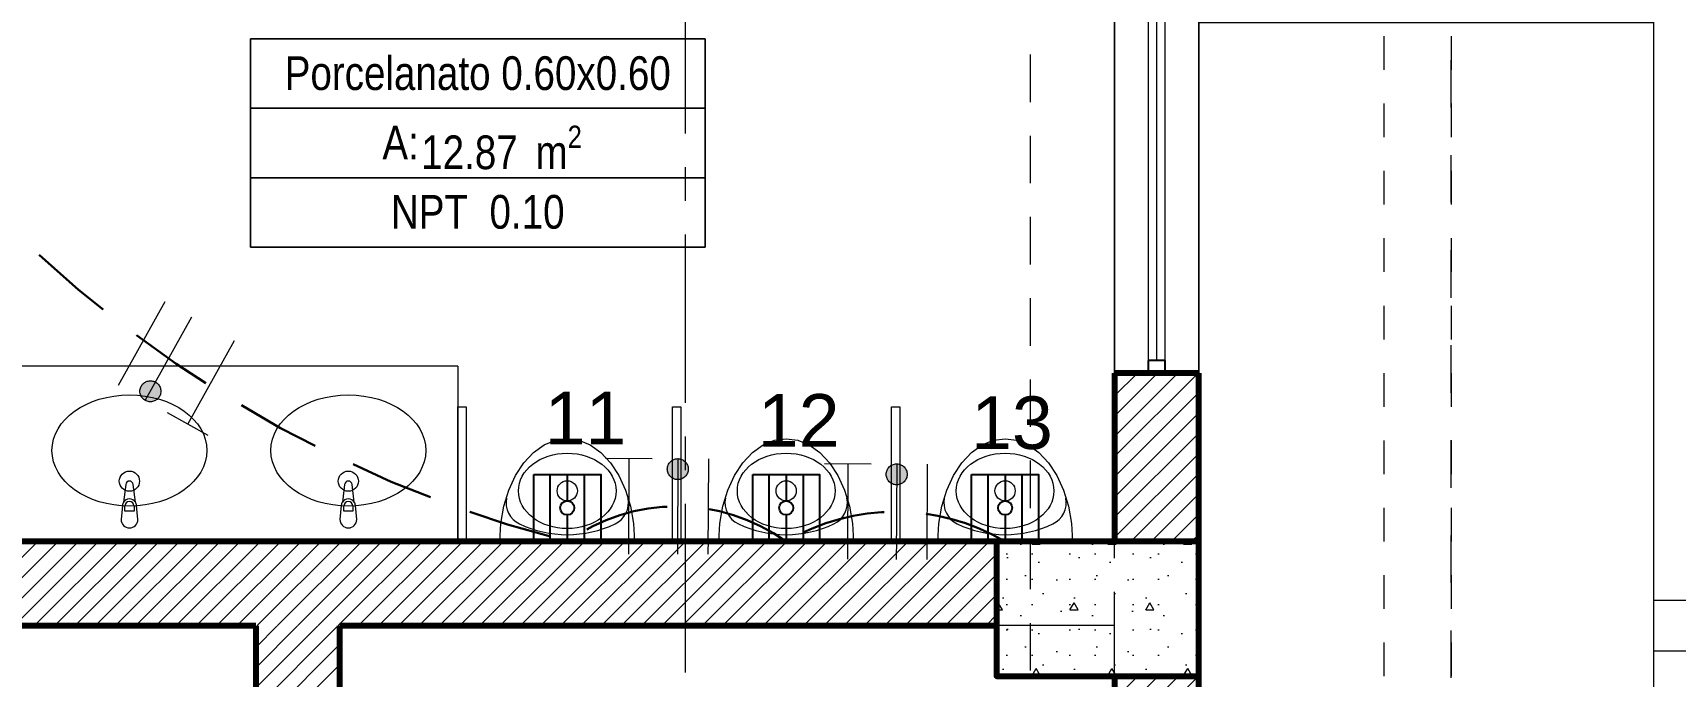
# Model space of a CAD drawing. Header units: inches. Extents: x -19 to 5698, y -728 to 92.
# Drawn here: x 48.108 to 52.985, y 11.3 to 13.21 of the extents above; entities that cross this region are included whole.
import ezdxf

# ---------------------------------------------------------------- set-up
doc = ezdxf.new("R2010")
doc.units = ezdxf.units.IN
doc.header["$MEASUREMENT"] = 0
doc.set_wipeout_variables(frame=1)
for name, pattern in [('HIDDEN', [0.375, 0.25, -0.125]), ('Hidden Line', [0.195611, 0.141111, -0.0545]), ('Punto & Raya', [0.65, 0.5, -0.075, 0, -0.075]), ('Rayas', [0.282222, 0.141111, -0.141111]), ('RAYITAS', [0.375, 0.25, -0.125]), ('super', [0.125, 0.075, -0.05]), ('Wipeout_Contour', [1, 0, -1])]:
    doc.linetypes.add(name, pattern=pattern)
for name, color, linetype, lineweight in [('00 conduct tomacorr', 120, 'HIDDEN', 30), ('00 IE LUZ EMERGENCIA', 253, 'Continuous', 0), ('T-TECHO-E', 150, 'Continuous', 20), ('TOMACORRIENTE', 22, 'RAYITAS', 9)]:
    doc.layers.add(name, color=color, linetype=linetype, lineweight=lineweight)
for name, color, linetype in [('02 _ ARQ _ ALB _ Ejes Generales', 251, 'Continuous'), ('02 _ ARQ _ ZON _ Espacio.3D', 7, 'Continuous'), ('08 _ STR _ EXT _ 06 Columnas', 7, 'Continuous'), ('08 _ STR _ EXT _ 07 Losa Aligerada', 7, 'Continuous'), ('08 _ STR _ EXT _ 09 Vigas', 251, 'Continuous'), ('08 _ STR _ EXT _ 10 Vereda Exterior', 7, 'Continuous'), ('08 _ STR _ EXT _ Estacionamiento-Pavimento', 7, 'Continuous'), ('Estructura - 04 MURO', 7, 'Continuous'), ('Fluxometro E. Mingitorio', 117, 'Continuous'), ('Interior - Equipamiento', 7, 'Continuous'), ('Interior - Sanitarios', 7, 'Continuous'), ('Marcador - Secciones', 7, 'Continuous')]:
    doc.layers.add(name, color=color, linetype=linetype)
doc.styles.add('Annotative', font='arial.ttf')
doc.styles.add('Estilo_Generado_9', font='ARIALN.TTF')
pattern_1 = [(45, (0, 0), (-0.030052038, 0.030052038), [])]

# ---------------------------------------------------------------- blocks, each defined once
blk = doc.blocks.new('Flux E Mingitorio')
at = {"layer": 'Fluxometro E. Mingitorio'}
for p, q in [((-0.0382, 0), (-0.0382, 0.15)), ((0, 0.15), (0, 0.0908)), ((0.0377, 0.15), (0.0377, 0)), ((0, 0.0592), (0, 0))]:
    blk.add_line(p, q, dxfattribs=at)
blk.add_lwpolyline([(-0.075, 0.15), (0.075, 0.15), (0.075, 0), (-0.075, 0)], close=True, dxfattribs=at)
at = {"layer": 'Fluxometro E. Mingitorio', "color": 242, "true_color": 0xcd2027}
blk.add_circle((0, 0.075), 0.0158, dxfattribs=at)
blk = doc.blocks.new('a')
at = {"layer": 'TOMACORRIENTE', "ltscale": 0.05}
h = blk.add_hatch(color=4, dxfattribs=at)
edge = h.paths.add_edge_path()
edge.add_arc((0, 0.0752), 0.0211, 0, 360)
at = {"layer": 'TOMACORRIENTE', "color": 4}
for p, q in [((-0.1455, 0.0963), (-0.0515, 0.0963)), ((-0.0985, 0.0963), (-0.0985, -0.0966)), ((0, 0.0963), (0, -0.0963)), ((0.0623, -0.0963), (0.0623, 0.0963))]:
    blk.add_line(p, q, dxfattribs=at)
blk.add_circle((0, 0.0752), 0.0211, dxfattribs=at)
blk = doc.blocks.new('CABLE 3FACE')
at = {"layer": 'T-TECHO-E', "rotation": 59.94170052614085}
blk.add_blockref('a', (0, 0), dxfattribs=at)

msp = doc.modelspace()

# ---------------------------------------------------------------- hatches: boundary and pattern name
at = {"layer": '08 _ STR _ EXT _ 10 Vereda Exterior', "linetype": 'Continuous', "lineweight": 13}
h = msp.add_hatch(dxfattribs=at)
h.set_pattern_fill('RETÍCULA_100X100_0002', color=251, style=0, pattern_type=2)
h.set_pattern_definition([(360, (3.7574, 18.3027), (0, 2.53199), []), (90, (3.7574, 18.3027), (-3.6, 0), [])])
h.paths.add_polyline_path([(2.17, 3.6213), (4.2913, 1.5), (9.32, 1.5), (9.32, 6.5), (40.52, 6.5), (40.52, 1.5), (52.92, 1.5), (52.92, 19.0859), (51.57, 19.0859), (51.57, 7.2), (9.07, 7.2), (9.07, 7.85), (6.5201, 7.85, -0.414214), (6.2701, 8.1), (6.2701, 8.85, -0.414213), (6.5201, 9.1), (9.07, 9.1), (9.07, 12), (6.5201, 12, -0.414214), (6.2701, 12.25), (6.2701, 13, -0.414213), (6.5201, 13.25), (9.07, 13.25), (9.07, 16.15), (6.5201, 16.15, -0.414214), (6.2701, 16.4), (6.2701, 17.15, -0.414213), (6.5201, 17.4), (8.77, 17.4), (8.7706, 21.0499), (2.17, 21.0499)])

# ---------------------------------------------------------------- linework, layer by layer
at = {"layer": '02 _ ARQ _ ZON _ Espacio.3D', "color": 251, "linetype": 'Continuous', "lineweight": 13}
for p, q in [((50.1044, 13.1917), (48.7541, 13.1917)), ((48.7541, 13.1917), (48.7541, 12.574)), ((48.7541, 13.1917), (50.1044, 13.1917)), ((48.7541, 12.9858), (48.7541, 13.1917)), ((50.1044, 12.574), (50.1044, 13.1917)), ((50.1044, 13.1917), (50.1044, 12.9858)), ((50.1044, 12.9858), (48.7541, 12.9858)), ((48.7541, 12.9858), (50.1044, 12.9858)), ((48.7541, 12.7799), (48.7541, 12.9858)), ((50.1044, 12.9858), (50.1044, 12.7799)), ((50.1044, 12.7799), (48.7541, 12.7799)), ((48.7541, 12.7799), (50.1044, 12.7799)), ((48.7541, 12.574), (48.7541, 12.7799)), ((50.1044, 12.7799), (50.1044, 12.574)), ((48.7541, 12.574), (50.1044, 12.574)), ((50.1044, 12.574), (48.7541, 12.574))]:
    msp.add_line(p, q, dxfattribs=at)
at = {"layer": '02 _ ARQ _ ZON _ Espacio.3D', "color": 9, "linetype": 'Continuous', "lineweight": 5, "flags": 128}
for points in [[(47.42, 14.9999), (47.42, 11.7), (51.32, 11.7), (51.32, 14.9999)], [(44.57, 7.45), (48.77, 7.45), (48.77, 11.45), (47.27, 11.45), (45.7699, 11.45), (44.57, 11.45)], [(49.02, 11.45), (49.02, 7.45), (50.67, 7.45), (50.67, 7.7), (51.07, 7.7), (51.07, 8.1), (51.32, 8.1), (51.32, 11.45)]]:
    msp.add_lwpolyline(points, close=True, dxfattribs=at)
at = {"layer": '08 _ STR _ EXT _ 07 Losa Aligerada', "color": 7, "linetype": 'Rayas', "lineweight": 18, "flags": 128}
msp.add_lwpolyline([(8.17, 27.9392), (7.67, 27.9392), (7.67, 5.8), (25.2353, 5.8), (25.2353, 7.2), (30.4315, 7.2), (30.4315, 6.0005), (37.07, 6.0005), (37.07, 3.3753), (44.57, 3.3753), (44.57, 6.05), (52.32, 6.05), (52.32, 14.9999), (51.57, 14.9999), (51.57, 15.1499), (51.57, 15.7999), (51.57, 18.1001), (51.57, 18.1001), (51.57, 20.35), (46.67, 20.35), (46.67, 22.35), (46.67, 22.6), (46.67, 24.5), (46.67, 24.75), (46.67, 26.75), (51.57, 26.75), (51.57, 29.7), (51.57, 29.7), (51.57, 35.2005), (52.37, 35.2005), (52.52, 35.2005), (52.52, 41.1), (38.9553, 41.1), (38.9553, 40.8001), (34.0478, 40.8001), (34.0478, 40.5001), (23.37, 40.5001), (23.37, 43.8736), (16.2699, 43.8736), (16.2699, 39.9), (11.1201, 39.9), (11.1201, 40.95), (8.02, 40.95), (8.02, 37.7), (9.07, 37.7), (9.07, 33.9), (8.17, 33.9)], close=True, dxfattribs=at)
at = {"layer": '08 _ STR _ EXT _ 07 Losa Aligerada', "color": 7, "linetype": 'Continuous', "lineweight": 18, "flags": 128}
msp.add_lwpolyline([(9.07, 7.2), (51.57, 7.2), (51.57, 39.9), (9.07, 39.9)], dxfattribs=at)
at = {"layer": '08 _ STR _ EXT _ 09 Vigas', "color": 251, "linetype": 'Hidden Line', "lineweight": 13, "true_color": 0x636466}
msp.add_line((51.07, 7.7), (51.07, 16.9), dxfattribs=at)
at = {"layer": '08 _ STR _ EXT _ 09 Vigas', "color": 251, "linetype": 'super', "lineweight": 13, "true_color": 0x636466}
for p, q in [((52.12, 14.9999), (52.12, 6.25)), ((52.32, 14.9999), (52.32, 6.05))]:
    msp.add_line(p, q, dxfattribs=at)
at = {"layer": '08 _ STR _ EXT _ Estacionamiento-Pavimento', "color": 7, "linetype": 'Continuous', "lineweight": 18, "flags": 128}
msp.add_lwpolyline([(9.07, 40.85), (52.92, 40.85), (52.92, 1.5), (69.77, 1.5), (69.77, 46.7845), (56.22, 46.9373), (56.22, 50.85), (9.07, 50.85)], close=True, dxfattribs=at)
at = {"layer": 'Estructura - 04 MURO', "color": 165, "linetype": 'Continuous', "lineweight": 15}
for p, q in [((51.42, 13.9813), (51.42, 12.2375)), ((51.445, 13.9813), (51.445, 12.2375)), ((51.47, 12.2375), (51.47, 13.9813))]:
    msp.add_line(p, q, dxfattribs=at)
at = {"layer": 'Estructura - 04 MURO', "color": 165, "linetype": 'Continuous', "lineweight": 25}
msp.add_line((51.47, 12.2375), (51.42, 12.2375), dxfattribs=at)
at = {"layer": 'Interior - Equipamiento', "color": 175, "linetype": 'Continuous', "lineweight": 13, "flags": 128}
msp.add_lwpolyline([(57.92, 11.375), (57.92, 11.525), (52.92, 11.525), (52.92, 11.375)], close=True, dxfattribs=at)
at = {"layer": 'Interior - Sanitarios', "color": 205, "linetype": 'Continuous', "lineweight": 13}
for p, q in [((49.37, 12.2199), (47.42, 12.2199)), ((49.37, 12.2199), (49.37, 11.7)), ((48.3814, 11.7899), (48.3814, 11.8047)), ((48.4086, 11.8047), (48.4086, 11.7899)), ((49.0314, 11.7899), (49.0314, 11.8047)), ((49.0586, 11.8047), (49.0586, 11.7899)), ((48.4086, 11.7899), (48.3814, 11.7899)), ((49.0586, 11.7899), (49.0314, 11.7899)), ((49.37, 11.7), (47.42, 11.7))]:
    msp.add_line(p, q, dxfattribs=at)
at = {"layer": 'Interior - Sanitarios', "color": 205, "linetype": 'Continuous', "lineweight": 13, "flags": 128}
for points in [[(49.395, 11.7), (49.37, 11.7), (49.37, 12.1), (49.395, 12.1)], [(50.0325, 11.7), (50.0075, 11.7), (50.0075, 12.1), (50.0325, 12.1)], [(50.6825, 11.7), (50.6575, 11.7), (50.6575, 12.1), (50.6825, 12.1)], [(49.495, 11.7), (49.498, 11.753), (49.5071, 11.8043), (49.5218, 11.8525), (49.5418, 11.8961), (49.5664, 11.9336), (49.595, 11.9641), (49.6266, 11.9866), (49.6603, 12.0004), (49.695, 12.005), (49.7297, 12.0004), (49.7634, 11.9866), (49.795, 11.9641), (49.8236, 11.9336), (49.8482, 11.8961), (49.8682, 11.8525), (49.8829, 11.8043), (49.892, 11.753), (49.895, 11.7), (49.695, 11.7)], [(50.145, 11.7), (50.148, 11.753), (50.1571, 11.8043), (50.1718, 11.8525), (50.1918, 11.8961), (50.2164, 11.9336), (50.245, 11.9641), (50.2766, 11.9866), (50.3103, 12.0004), (50.345, 12.005), (50.3797, 12.0004), (50.4134, 11.9866), (50.445, 11.9641), (50.4736, 11.9336), (50.4982, 11.8961), (50.5182, 11.8525), (50.5329, 11.8043), (50.542, 11.753), (50.545, 11.7), (50.345, 11.7)], [(50.795, 11.7), (50.798, 11.753), (50.8071, 11.8043), (50.8218, 11.8525), (50.8418, 11.8961), (50.8664, 11.9336), (50.895, 11.9641), (50.9266, 11.9866), (50.9603, 12.0004), (50.995, 12.005), (51.0297, 12.0004), (51.0634, 11.9866), (51.095, 11.9641), (51.1236, 11.9336), (51.1482, 11.8961), (51.1682, 11.8525), (51.1829, 11.8043), (51.192, 11.753), (51.195, 11.7), (50.995, 11.7)]]:
    msp.add_lwpolyline(points, close=True, dxfattribs=at)
for points in [[(48.42, 11.765), (48.416, 11.8069, 0.12102), (48.4127, 11.8164), (48.4061, 11.8694, 0.882566), (48.3839, 11.8694), (48.3772, 11.8164, 0.12102), (48.374, 11.8069), (48.37, 11.765, 1)], [(49.07, 11.765), (49.066, 11.8069, 0.12102), (49.0627, 11.8164), (49.0561, 11.8694, 0.882566), (49.0339, 11.8694), (49.0272, 11.8164, 0.12102), (49.024, 11.8069), (49.02, 11.765, 1)]]:
    msp.add_lwpolyline(points, format="xyb", close=True, dxfattribs=at)
at = {"layer": 'Interior - Sanitarios', "color": 205, "linetype": 'Continuous', "lineweight": 13}
for centre in [(48.395, 11.8789), (49.045, 11.8789), (49.695, 11.85), (50.345, 11.85), (50.995, 11.85)]:
    msp.add_circle(centre, 0.03, dxfattribs=at)
for centre, radius, start, end in [((48.395, 11.805), 0.0211, 32.771, 147.229), ((48.395, 11.8047), 0.0136, 0, 180), ((49.045, 11.805), 0.0211, 32.771, 147.229), ((49.045, 11.8047), 0.0136, 0, 180), ((49.5832, 11.8153), 0.07, 169.1855, 244.5474), ((49.8068, 11.8153), 0.07, 295.4526, 10.8145), ((50.2332, 11.8153), 0.07, 169.1855, 244.5474), ((50.4568, 11.8153), 0.07, 295.4526, 10.8145), ((50.8832, 11.8153), 0.07, 169.1855, 244.5474), ((51.1068, 11.8153), 0.07, 295.4526, 10.8145), ((49.695, 12.0501), 0.3301, 244.5474, 270), ((49.695, 12.0501), 0.3301, 270, 295.4526), ((50.345, 12.0501), 0.3301, 244.5474, 270), ((50.345, 12.0501), 0.3301, 270, 295.4526), ((50.995, 12.0501), 0.3301, 244.5474, 270), ((50.995, 12.0501), 0.3301, 270, 295.4526)]:
    msp.add_arc(centre, radius, start, end, dxfattribs=at)
for centre, major_axis, ratio in [((48.395, 11.97), (0.23, 0), 0.717391), ((49.045, 11.97), (0.23, 0), 0.717391), ((49.695, 11.85), (0.145, 0), 0.772414), ((50.345, 11.85), (0.145, 0), 0.772414), ((50.995, 11.85), (0.145, 0), 0.772414)]:
    msp.add_ellipse(centre, major_axis=major_axis, ratio=ratio, dxfattribs=at)

# ---------------------------------------------------------------- block references
at = {"layer": '00 conduct tomacorr', "xscale": 1.47256122672843, "yscale": 1.47256122672843, "zscale": 1.47256122672843, "rotation": 90.91001504642165}
msp.add_blockref('CABLE 3FACE', (48.5111, 12.2425), dxfattribs=at)

# ---------------------------------------------------------------- texts
at = {"layer": '00 IE LUZ EMERGENCIA', "style": 'Annotative'}
for tag, p in [('11', (49.6278, 11.9881)), ('12', (50.2609, 11.9812)), ('13', (50.8941, 11.9743))]:
    msp.add_attdef(tag, p, '', height=0.1562, dxfattribs=at)
at = {"layer": '02 _ ARQ _ ZON _ Espacio.3D', "color": 251, "lineweight": 25, "char_height": 0.1, "attachment_point": 2, "style": 'Estilo_Generado_9'}
for s, insert in [('\\A1;{\\pqc;\\pt0;\\fArial Narrow|b0|i0|c0|p34;}', (48.8523, 13.1711)), ('\\A1;{\\pqc;\\pt0;\\fArial Narrow|b0|i0|c0|p34;Porcelanato 0.60x0.60}', (49.4292, 13.1402)), ('\\A1;{\\pqc;\\pt0;\\fArial Narrow|b0|i0|c0|p34;A: }', (49.2001, 12.9339)), ('\\A1;{\\pqc;\\pt0,0.3;\\fArial Narrow|b0|i0|c0|p34;12.87\\fArial Narrow|b0|i0|c0|p34;\\A1{\\H.66x;\\S^  ;}\\fArial Narrow|b0|i0|c0|p34; m\\fArial Narrow|b0|i0|c0|p34;\\A1{\\H.66x;\\S2^  ;}}', (49.4998, 12.9344)), ('\\A1;{\\pqc;\\pt0;\\fArial Narrow|b0|i0|c0|p34;}', (49.1695, 12.7593)), ('\\A1;{\\pqc;\\pt0;\\fArial Narrow|b0|i0|c0|p34;NPT  0.10}', (49.4292, 12.7285))]:
    msp.add_mtext(s, dxfattribs=dict(at, insert=insert))

# ---------------------------------------------------------------- next in the draw order: wipeouts: each hides what was drawn before it
at = {"color": 254, "linetype": 'Wipeout_Contour', "lineweight": 0, "ltscale": 421.317238}
msp.add_wipeout([(51.32, 11.7), (51.57, 11.7), (51.57, 11.3), (51.32, 11.3), (51.32, 9), (51.57, 9), (51.57, 12.2), (51.32, 12.2)], dxfattribs=at).dxf.layer = 'Estructura - 04 MURO'
at = {"color": 254, "linetype": 'Wipeout_Contour', "lineweight": 0, "ltscale": 199.348295}
msp.add_wipeout([(49.02, 7.45), (49.02, 11.45), (48.77, 11.45), (48.77, 7.45)], dxfattribs=at).dxf.layer = 'Estructura - 04 MURO'

# ---------------------------------------------------------------- next in the draw order: hatches: boundary and pattern name
at = {"layer": 'Estructura - 04 MURO', "linetype": 'Continuous', "lineweight": 5}
h = msp.add_hatch(dxfattribs=at)
h.set_pattern_fill('LADRILLO_COMÚN_0002', color=250, style=0, pattern_type=2)
h.set_pattern_definition(pattern_1)
h.paths.add_polyline_path([(51.32, 11.7), (51.57, 11.7), (51.57, 11.3), (51.32, 11.3), (51.32, 9), (51.57, 9), (51.57, 12.2), (51.32, 12.2)])
h = msp.add_hatch(dxfattribs=at)
h.set_pattern_fill('LADRILLO_COMÚN_0002', color=250, style=0, pattern_type=2)
h.set_pattern_definition(pattern_1)
h.paths.add_polyline_path([(49.02, 7.45), (49.02, 11.45), (48.77, 11.45), (48.77, 7.45)])

# ---------------------------------------------------------------- next in the draw order: linework, layer by layer
at = {"layer": '02 _ ARQ _ ALB _ Ejes Generales', "color": 251, "linetype": 'Punto & Raya', "lineweight": 13, "true_color": 0x636466}
msp.add_line((51.32, 3.05), (51.32, 44.9), dxfattribs=at)
at = {"layer": '08 _ STR _ EXT _ 09 Vigas', "color": 251, "linetype": 'Hidden Line', "lineweight": 13, "true_color": 0x636466}
msp.add_line((51.57, 7.2), (51.57, 20.7), dxfattribs=at)
at = {"layer": 'Estructura - 04 MURO', "color": 165, "linetype": 'Continuous', "lineweight": 15}
for p, q in [((51.32, 14.9999), (51.32, 12.2)), ((51.57, 14.9999), (51.57, 12.2))]:
    msp.add_line(p, q, dxfattribs=at)
at = {"layer": 'Estructura - 04 MURO', "color": 7, "linetype": 'Continuous', "lineweight": 80}
for p, q in [((51.42, 12.2), (51.32, 12.2)), ((51.42, 12.2), (51.32, 12.2)), ((51.47, 12.2), (51.42, 12.2)), ((51.47, 12.2), (51.42, 12.2)), ((51.47, 12.2), (51.42, 12.2)), ((51.57, 12.2), (51.47, 12.2)), ((51.57, 12.2), (51.47, 12.2))]:
    msp.add_line(p, q, dxfattribs=at)
at = {"layer": 'Estructura - 04 MURO', "color": 165, "linetype": 'Continuous', "lineweight": 25}
for p, q in [((51.42, 12.2375), (51.42, 12.2)), ((51.47, 12.2), (51.47, 12.2375))]:
    msp.add_line(p, q, dxfattribs=at)
at = {"layer": 'Estructura - 04 MURO', "color": 7, "linetype": 'Continuous', "lineweight": 80, "flags": 128}
for points in [[(51.32, 12.2), (51.32, 11.7)], [(51.57, 9), (51.57, 12.2)], [(48.77, 11.45), (48.77, 7.45)], [(49.02, 7.45), (49.02, 11.45)], [(51.32, 11.3), (51.32, 9)]]:
    msp.add_lwpolyline(points, dxfattribs=at)

# ---------------------------------------------------------------- next in the draw order: wipeouts: each hides what was drawn before it
at = {"color": 254, "linetype": 'Wipeout_Contour', "lineweight": 0, "ltscale": 201.861553}
msp.add_wipeout([(50.97, 11.7), (47.27, 11.7), (47.27, 11.45), (50.97, 11.45)], dxfattribs=at).dxf.layer = 'Estructura - 04 MURO'

# ---------------------------------------------------------------- next in the draw order: hatches: boundary and pattern name
at = {"layer": '08 _ STR _ EXT _ 06 Columnas', "linetype": 'Continuous', "lineweight": 9}
h = msp.add_hatch(dxfattribs=at)
h.set_pattern_fill('HORMIGÓN_EN_MASA_0002', style=0, pattern_type=2)
h.set_pattern_definition([(0, (0, 0), (0, 0.3897114), [0.024375, -0.200625]), (0, (0.1125, 0.19486), (0, 0.3897114), [0.024375, -0.200625]), (60, (0, 0), (-0.3375, 0.1948557), [0.024375, -0.200625]), (60, (0.225, 0), (-0.3375, 0.1948557), [0.024375, -0.200625]), (120, (0.02437, 0), (0.3375, 0.1948557), [0.024375, -0.200625]), (120, (0.24938, 0), (0.3375, 0.1948557), [0.024375, -0.200625]), (0, (0, 0.0375), (0, 0.075), [0, -0.075, 0, -0.1125]), (45, (0.0375, 0.0375), (-0.05303301, 0.05303301), [0, -0.05625, 0, -0.09375])])
h.paths.add_polyline_path([(51.57, 11.3), (51.57, 11.7), (50.97, 11.7), (50.97, 11.3)])
at = {"layer": 'Estructura - 04 MURO', "linetype": 'Continuous', "lineweight": 5}
h = msp.add_hatch(dxfattribs=at)
h.set_pattern_fill('LADRILLO_COMÚN_0002', color=250, style=0, pattern_type=2)
h.set_pattern_definition(pattern_1)
h.paths.add_polyline_path([(50.97, 11.7), (47.27, 11.7), (47.27, 11.45), (50.97, 11.45)])

# ---------------------------------------------------------------- next in the draw order: linework, layer by layer
at = {"layer": '00 conduct tomacorr'}
for centre, radius, start, end in [((50.6141, 15.2688), 3.6852, 210.0448, 255.5587), ((50.02, 11.2441), 0.5599, 54.5165, 125.4836), ((50.67, 11.1469), 0.6415, 59.5633, 120.4366)]:
    msp.add_arc(centre, radius, start, end, dxfattribs=at)
at = {"layer": '08 _ STR _ EXT _ 06 Columnas', "color": 7, "linetype": 'Continuous', "lineweight": 80, "flags": 128}
msp.add_lwpolyline([(51.57, 11.3), (51.57, 11.7), (50.97, 11.7), (50.97, 11.3)], close=True, dxfattribs=at)
at = {"layer": 'Estructura - 04 MURO', "color": 7, "linetype": 'Continuous', "lineweight": 80, "flags": 128}
for points in [[(50.97, 11.7), (47.42, 11.7)], [(47.27, 11.45), (48.77, 11.45)], [(49.02, 11.45), (50.97, 11.45)]]:
    msp.add_lwpolyline(points, dxfattribs=at)
at = {"layer": 'Marcador - Secciones', "color": 251, "linetype": 'Punto & Raya', "lineweight": 13, "true_color": 0x636466}
msp.add_line((50.0454, 46.2111), (50.0454, 0.9472), dxfattribs=at)

# ---------------------------------------------------------------- next in the draw order: block references
at = {"layer": '00 conduct tomacorr', "xscale": 1.47256122672843, "yscale": 1.47256122672843, "zscale": 1.47256122672843, "rotation": 299.7894777823319}
for p in [(50.0226, 11.804), (50.6726, 11.7884)]:
    msp.add_blockref('CABLE 3FACE', p, dxfattribs=at)
at = {"layer": 'Fluxometro E. Mingitorio', "xscale": 1.326124489380591, "yscale": 1.326124489380591, "zscale": 1.326124489380591}
for p in [(49.695, 11.7), (50.345, 11.7), (50.995, 11.7)]:
    msp.add_blockref('Flux E Mingitorio', p, dxfattribs=at)

doc.saveas('drawing.dxf')
